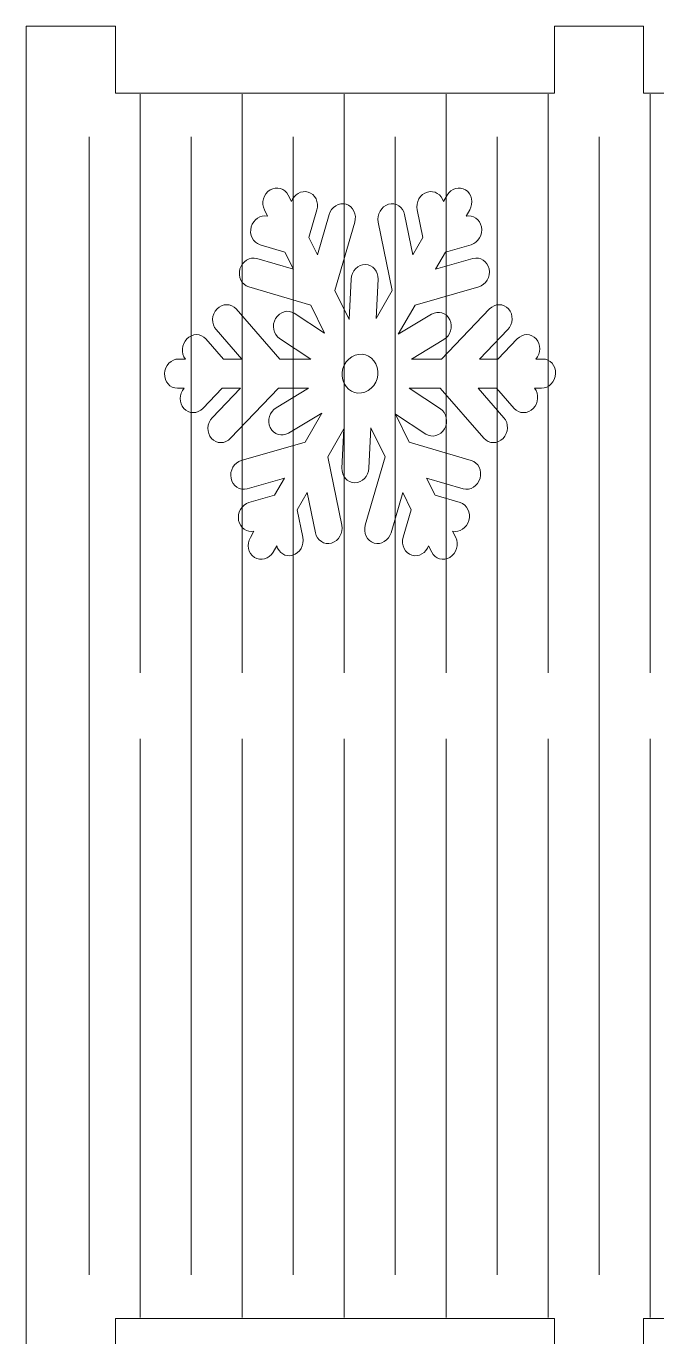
# Model space of a CAD drawing. Header units: centimetres. Extents: x -36.4 to 36.4, y -33.4 to 34.3.
# Drawn here: x -30.7 to -25.04, y -21.07 to -9.3 of the extents above; entities that cross this region are included whole.
import ezdxf

# ---------------------------------------------------------------- set-up
doc = ezdxf.new("R2010")
doc.units = ezdxf.units.CM
doc.header["$MEASUREMENT"] = 0
doc.layers.add('layer 1', color=7, linetype='Continuous')

msp = doc.modelspace()

# ---------------------------------------------------------------- linework, layer by layer
at = {"layer": 'layer 1', "color": 177, "lineweight": 9}
msp.add_open_spline([(-29.8982, -9.902), (-29.8982, -9.902), (-25.95688, -9.902), (-25.95688, -9.902), (-25.95688, -9.902), (-25.95688, -9.902), (-25.95688, -9.302), (-25.95688, -9.302), (-25.95688, -9.302), (-25.95688, -9.302), (-25.15688, -9.302), (-25.15688, -9.302), (-25.15688, -9.302), (-25.15688, -9.302), (-25.15688, -9.902), (-25.15688, -9.902), (-25.15688, -9.902), (-25.15688, -9.902), (-21.38042, -9.902), (-21.38042, -9.902), (-21.38042, -9.902), (-21.38042, -9.902), (-21.38042, -9.302), (-21.38042, -9.302), (-21.38042, -9.302), (-21.38042, -9.302), (-20.58042, -9.302), (-20.58042, -9.302), (-20.58042, -9.302), (-20.58042, -9.302), (-20.58042, -9.902), (-20.58042, -9.902), (-20.58042, -9.902), (-20.58042, -9.902), (-16.80398, -9.902), (-16.80398, -9.902), (-16.80398, -9.902), (-16.80398, -9.902), (-16.80398, -9.302), (-16.80398, -9.302), (-16.80398, -9.302), (-16.80398, -9.302), (-16.00398, -9.302), (-16.00398, -9.302), (-16.00398, -9.302), (-16.00398, -9.302), (-16.00398, -9.902), (-16.00398, -9.902), (-16.00398, -9.902), (-16.00398, -9.902), (-12.22754, -9.902), (-12.22754, -9.902), (-12.22754, -9.902), (-12.22754, -9.902), (-12.22754, -9.302), (-12.22754, -9.302), (-12.22754, -9.302), (-12.22754, -9.302), (-11.42754, -9.302), (-11.42754, -9.302), (-11.42754, -9.302), (-11.42754, -9.302), (-11.42754, -9.902), (-11.42754, -9.902), (-11.42754, -9.902), (-11.42754, -9.902), (-7.6511, -9.902), (-7.6511, -9.902), (-7.6511, -9.902), (-7.6511, -9.902), (-7.6511, -9.302), (-7.6511, -9.302), (-7.6511, -9.302), (-7.6511, -9.302), (-6.8511, -9.302), (-6.8511, -9.302), (-6.8511, -9.302), (-6.8511, -9.302), (-6.8511, -9.902), (-6.8511, -9.902), (-6.8511, -9.902), (-6.8511, -9.902), (-3.07466, -9.902), (-3.07466, -9.902), (-3.07466, -9.902), (-3.07466, -9.902), (-3.07466, -9.302), (-3.07466, -9.302), (-3.07466, -9.302), (-3.07466, -9.302), (-2.27466, -9.302), (-2.27466, -9.302), (-2.27466, -9.302), (-2.27466, -9.302), (-2.27466, -9.902), (-2.27466, -9.902), (-2.27466, -9.902), (-2.27466, -9.902), (1.5018, -9.902), (1.5018, -9.902), (1.5018, -9.902), (1.5018, -9.902), (1.5018, -9.302), (1.5018, -9.302), (1.5018, -9.302), (1.5018, -9.302), (2.3018, -9.302), (2.3018, -9.302), (2.3018, -9.302), (2.3018, -9.302), (2.3018, -9.902), (2.3018, -9.902), (2.3018, -9.902), (2.3018, -9.902), (6.07826, -9.902), (6.07826, -9.902), (6.07826, -9.902), (6.07826, -9.902), (6.07826, -9.302), (6.07826, -9.302), (6.07826, -9.302), (6.07826, -9.302), (6.87826, -9.302), (6.87826, -9.302), (6.87826, -9.302), (6.87826, -9.302), (6.87826, -9.902), (6.87826, -9.902), (6.87826, -9.902), (6.87826, -9.902), (10.65472, -9.902), (10.65472, -9.902), (10.65472, -9.902), (10.65472, -9.902), (10.65472, -9.302), (10.65472, -9.302), (10.65472, -9.302), (10.65472, -9.302), (11.45472, -9.302), (11.45472, -9.302), (11.45472, -9.302), (11.45472, -9.302), (11.45472, -9.902), (11.45472, -9.902), (11.45472, -9.902), (11.45472, -9.902), (15.23116, -9.902), (15.23116, -9.902), (15.23116, -9.902), (15.23116, -9.902), (15.23116, -9.302), (15.23116, -9.302), (15.23116, -9.302), (15.23116, -9.302), (16.03116, -9.302), (16.03116, -9.302), (16.03116, -9.302), (16.03116, -9.302), (16.03116, -9.902), (16.03116, -9.902), (16.03116, -9.902), (16.03116, -9.902), (19.8076, -9.902), (19.8076, -9.902), (19.8076, -9.902), (19.8076, -9.902), (19.8076, -9.302), (19.8076, -9.302), (19.8076, -9.302), (19.8076, -9.302), (20.6076, -9.302), (20.6076, -9.302), (20.6076, -9.302), (20.6076, -9.302), (20.6076, -9.902), (20.6076, -9.902), (20.6076, -9.902), (20.6076, -9.902), (24.38404, -9.902), (24.38404, -9.902), (24.38404, -9.902), (24.38404, -9.902), (24.38404, -9.302), (24.38404, -9.302), (24.38404, -9.302), (24.38404, -9.302), (25.18404, -9.302), (25.18404, -9.302), (25.18404, -9.302), (25.18404, -9.302), (25.18404, -9.902), (25.18404, -9.902), (25.18404, -9.902), (25.18404, -9.902), (28.96048, -9.902), (28.96048, -9.902), (28.96048, -9.902), (28.96048, -9.902), (28.96048, -9.302), (28.96048, -9.302), (28.96048, -9.302), (28.96048, -9.302), (29.76048, -9.302), (29.76048, -9.302), (29.76048, -9.302), (29.76048, -9.302), (29.76048, -9.902), (29.76048, -9.902), (29.76048, -9.902), (29.76048, -9.902), (33.7018, -9.902), (33.7018, -9.902), (33.7018, -9.902), (33.7018, -9.902), (33.7018, -9.302), (33.7018, -9.302), (33.7018, -9.302), (33.7018, -9.302), (34.5018, -9.302), (34.5018, -9.302), (34.5018, -9.302), (34.5018, -13.36866), (34.5018, -17.43534), (34.5018, -21.502), (34.5018, -21.502), (34.5018, -21.502), (33.7018, -21.502), (33.7018, -21.502), (33.7018, -21.502), (33.7018, -21.502), (33.7018, -20.902), (33.7018, -20.902), (33.7018, -20.902), (33.7018, -20.902), (29.76048, -20.902), (29.76048, -20.902), (29.76048, -20.902), (29.76048, -20.902), (29.76048, -21.502), (29.76048, -21.502), (29.76048, -21.502), (29.76048, -21.502), (28.96048, -21.502), (28.96048, -21.502), (28.96048, -21.502), (28.96048, -21.502), (28.96048, -20.902), (28.96048, -20.902), (28.96048, -20.902), (28.96048, -20.902), (25.18404, -20.902), (25.18404, -20.902), (25.18404, -20.902), (25.18404, -20.902), (25.18404, -21.502), (25.18404, -21.502), (25.18404, -21.502), (25.18404, -21.502), (24.38404, -21.502), (24.38404, -21.502), (24.38404, -21.502), (24.38404, -21.502), (24.38404, -20.902), (24.38404, -20.902), (24.38404, -20.902), (24.38404, -20.902), (20.6076, -20.902), (20.6076, -20.902), (20.6076, -20.902), (20.6076, -20.902), (20.6076, -21.502), (20.6076, -21.502), (20.6076, -21.502), (20.6076, -21.502), (19.8076, -21.502), (19.8076, -21.502), (19.8076, -21.502), (19.8076, -21.502), (19.8076, -20.902), (19.8076, -20.902), (19.8076, -20.902), (19.8076, -20.902), (16.03116, -20.902), (16.03116, -20.902), (16.03116, -20.902), (16.03116, -20.902), (16.03116, -21.502), (16.03116, -21.502), (16.03116, -21.502), (16.03116, -21.502), (15.23116, -21.502), (15.23116, -21.502), (15.23116, -21.502), (15.23116, -21.502), (15.23116, -20.902), (15.23116, -20.902), (15.23116, -20.902), (15.23116, -20.902), (11.45472, -20.902), (11.45472, -20.902), (11.45472, -20.902), (11.45472, -20.902), (11.45472, -21.502), (11.45472, -21.502), (11.45472, -21.502), (11.45472, -21.502), (10.65472, -21.502), (10.65472, -21.502), (10.65472, -21.502), (10.65472, -21.502), (10.65472, -20.902), (10.65472, -20.902), (10.65472, -20.902), (10.65472, -20.902), (6.87826, -20.902), (6.87826, -20.902), (6.87826, -20.902), (6.87826, -20.902), (6.87826, -21.502), (6.87826, -21.502), (6.87826, -21.502), (6.87826, -21.502), (6.07826, -21.502), (6.07826, -21.502), (6.07826, -21.502), (6.07826, -21.502), (6.07826, -20.902), (6.07826, -20.902), (6.07826, -20.902), (6.07826, -20.902), (2.3018, -20.902), (2.3018, -20.902), (2.3018, -20.902), (2.3018, -20.902), (2.3018, -21.502), (2.3018, -21.502), (2.3018, -21.502), (2.3018, -21.502), (1.5018, -21.502), (1.5018, -21.502), (1.5018, -21.502), (1.5018, -21.502), (1.5018, -20.902), (1.5018, -20.902), (1.5018, -20.902), (1.5018, -20.902), (-2.27466, -20.902), (-2.27466, -20.902), (-2.27466, -20.902), (-2.27466, -20.902), (-2.27466, -21.502), (-2.27466, -21.502), (-2.27466, -21.502), (-2.27466, -21.502), (-3.07466, -21.502), (-3.07466, -21.502), (-3.07466, -21.502), (-3.07466, -21.502), (-3.07466, -20.902), (-3.07466, -20.902), (-3.07466, -20.902), (-3.07466, -20.902), (-6.8511, -20.902), (-6.8511, -20.902), (-6.8511, -20.902), (-6.8511, -20.902), (-6.8511, -21.502), (-6.8511, -21.502), (-6.8511, -21.502), (-6.8511, -21.502), (-7.6511, -21.502), (-7.6511, -21.502), (-7.6511, -21.502), (-7.6511, -21.502), (-7.6511, -20.902), (-7.6511, -20.902), (-7.6511, -20.902), (-7.6511, -20.902), (-11.42754, -20.902), (-11.42754, -20.902), (-11.42754, -20.902), (-11.42754, -20.902), (-11.42754, -21.502), (-11.42754, -21.502), (-11.42754, -21.502), (-11.42754, -21.502), (-12.22754, -21.502), (-12.22754, -21.502), (-12.22754, -21.502), (-12.22754, -21.502), (-12.22754, -20.902), (-12.22754, -20.902), (-12.22754, -20.902), (-12.22754, -20.902), (-16.00398, -20.902), (-16.00398, -20.902), (-16.00398, -20.902), (-16.00398, -20.902), (-16.00398, -21.502), (-16.00398, -21.502), (-16.00398, -21.502), (-16.00398, -21.502), (-16.80398, -21.502), (-16.80398, -21.502), (-16.80398, -21.502), (-16.80398, -21.502), (-16.80398, -20.902), (-16.80398, -20.902), (-16.80398, -20.902), (-16.80398, -20.902), (-20.58042, -20.902), (-20.58042, -20.902), (-20.58042, -20.902), (-20.58042, -20.902), (-20.58042, -21.502), (-20.58042, -21.502), (-20.58042, -21.502), (-20.58042, -21.502), (-21.38042, -21.502), (-21.38042, -21.502), (-21.38042, -21.502), (-21.38042, -21.502), (-21.38042, -20.902), (-21.38042, -20.902), (-21.38042, -20.902), (-21.38042, -20.902), (-25.15688, -20.902), (-25.15688, -20.902), (-25.15688, -20.902), (-25.15688, -20.902), (-25.15688, -21.502), (-25.15688, -21.502), (-25.15688, -21.502), (-25.15688, -21.502), (-25.95688, -21.502), (-25.95688, -21.502), (-25.95688, -21.502), (-25.95688, -21.502), (-25.95688, -20.902), (-25.95688, -20.902), (-25.95688, -20.902), (-25.95688, -20.902), (-29.8982, -20.902), (-29.8982, -20.902), (-29.8982, -20.902), (-29.8982, -20.902), (-29.8982, -21.502), (-29.8982, -21.502), (-29.8982, -21.502), (-29.8982, -21.502), (-30.6982, -21.502), (-30.6982, -21.502), (-30.6982, -21.502), (-30.6982, -17.43534), (-30.6982, -13.36866), (-30.6982, -9.302), (-30.6982, -9.302), (-30.6982, -9.302), (-29.8982, -9.302), (-29.8982, -9.302), (-29.8982, -9.302), (-29.8982, -9.302), (-29.8982, -9.902), (-29.8982, -9.902)], degree=3, knots=[0, 0, 0, 0, 0.00854701, 0.00854701, 0.00854701, 0.00854701, 0.01709402, 0.01709402, 0.01709402, 0.01709402, 0.02564103, 0.02564103, 0.02564103, 0.02564103, 0.03418803, 0.03418803, 0.03418803, 0.03418803, 0.04273504, 0.04273504, 0.04273504, 0.04273504, 0.05128205, 0.05128205, 0.05128205, 0.05128205, 0.05982906, 0.05982906, 0.05982906, 0.05982906, 0.06837607, 0.06837607, 0.06837607, 0.06837607, 0.07692308, 0.07692308, 0.07692308, 0.07692308, 0.08547009, 0.08547009, 0.08547009, 0.08547009, 0.09401709, 0.09401709, 0.09401709, 0.09401709, 0.1025641, 0.1025641, 0.1025641, 0.1025641, 0.11111111, 0.11111111, 0.11111111, 0.11111111, 0.11965812, 0.11965812, 0.11965812, 0.11965812, 0.12820513, 0.12820513, 0.12820513, 0.12820513, 0.13675214, 0.13675214, 0.13675214, 0.13675214, 0.14529915, 0.14529915, 0.14529915, 0.14529915, 0.15384615, 0.15384615, 0.15384615, 0.15384615, 0.16239316, 0.16239316, 0.16239316, 0.16239316, 0.17094017, 0.17094017, 0.17094017, 0.17094017, 0.17948718, 0.17948718, 0.17948718, 0.17948718, 0.18803419, 0.18803419, 0.18803419, 0.18803419, 0.1965812, 0.1965812, 0.1965812, 0.1965812, 0.20512821, 0.20512821, 0.20512821, 0.20512821, 0.21367521, 0.21367521, 0.21367521, 0.21367521, 0.22222222, 0.22222222, 0.22222222, 0.22222222, 0.23076923, 0.23076923, 0.23076923, 0.23076923, 0.23931624, 0.23931624, 0.23931624, 0.23931624, 0.24786325, 0.24786325, 0.24786325, 0.24786325, 0.25641026, 0.25641026, 0.25641026, 0.25641026, 0.26495726, 0.26495726, 0.26495726, 0.26495726, 0.27350427, 0.27350427, 0.27350427, 0.27350427, 0.28205128, 0.28205128, 0.28205128, 0.28205128, 0.29059829, 0.29059829, 0.29059829, 0.29059829, 0.2991453, 0.2991453, 0.2991453, 0.2991453, 0.30769231, 0.30769231, 0.30769231, 0.30769231, 0.31623932, 0.31623932, 0.31623932, 0.31623932, 0.32478632, 0.32478632, 0.32478632, 0.32478632, 0.33333333, 0.33333333, 0.33333333, 0.33333333, 0.34188034, 0.34188034, 0.34188034, 0.34188034, 0.35042735, 0.35042735, 0.35042735, 0.35042735, 0.35897436, 0.35897436, 0.35897436, 0.35897436, 0.36752137, 0.36752137, 0.36752137, 0.36752137, 0.37606838, 0.37606838, 0.37606838, 0.37606838, 0.38461538, 0.38461538, 0.38461538, 0.38461538, 0.39316239, 0.39316239, 0.39316239, 0.39316239, 0.4017094, 0.4017094, 0.4017094, 0.4017094, 0.41025641, 0.41025641, 0.41025641, 0.41025641, 0.41880342, 0.41880342, 0.41880342, 0.41880342, 0.42735043, 0.42735043, 0.42735043, 0.42735043, 0.43589744, 0.43589744, 0.43589744, 0.43589744, 0.44444444, 0.44444444, 0.44444444, 0.44444444, 0.45299145, 0.45299145, 0.45299145, 0.45299145, 0.46153846, 0.46153846, 0.46153846, 0.46153846, 0.47008547, 0.47008547, 0.47008547, 0.47008547, 0.47863248, 0.47863248, 0.47863248, 0.47863248, 0.48717949, 0.48717949, 0.48717949, 0.48717949, 0.4957265, 0.4957265, 0.4957265, 0.4957265, 0.5042735, 0.5042735, 0.5042735, 0.5042735, 0.51282051, 0.51282051, 0.51282051, 0.51282051, 0.52136752, 0.52136752, 0.52136752, 0.52136752, 0.52991453, 0.52991453, 0.52991453, 0.52991453, 0.53846154, 0.53846154, 0.53846154, 0.53846154, 0.54700855, 0.54700855, 0.54700855, 0.54700855, 0.55555556, 0.55555556, 0.55555556, 0.55555556, 0.56410256, 0.56410256, 0.56410256, 0.56410256, 0.57264957, 0.57264957, 0.57264957, 0.57264957, 0.58119658, 0.58119658, 0.58119658, 0.58119658, 0.58974359, 0.58974359, 0.58974359, 0.58974359, 0.5982906, 0.5982906, 0.5982906, 0.5982906, 0.60683761, 0.60683761, 0.60683761, 0.60683761, 0.61538462, 0.61538462, 0.61538462, 0.61538462, 0.62393162, 0.62393162, 0.62393162, 0.62393162, 0.63247863, 0.63247863, 0.63247863, 0.63247863, 0.64102564, 0.64102564, 0.64102564, 0.64102564, 0.64957265, 0.64957265, 0.64957265, 0.64957265, 0.65811966, 0.65811966, 0.65811966, 0.65811966, 0.66666667, 0.66666667, 0.66666667, 0.66666667, 0.67521368, 0.67521368, 0.67521368, 0.67521368, 0.68376068, 0.68376068, 0.68376068, 0.68376068, 0.69230769, 0.69230769, 0.69230769, 0.69230769, 0.7008547, 0.7008547, 0.7008547, 0.7008547, 0.70940171, 0.70940171, 0.70940171, 0.70940171, 0.71794872, 0.71794872, 0.71794872, 0.71794872, 0.72649573, 0.72649573, 0.72649573, 0.72649573, 0.73504274, 0.73504274, 0.73504274, 0.73504274, 0.74358974, 0.74358974, 0.74358974, 0.74358974, 0.75213675, 0.75213675, 0.75213675, 0.75213675, 0.76068376, 0.76068376, 0.76068376, 0.76068376, 0.76923077, 0.76923077, 0.76923077, 0.76923077, 0.77777778, 0.77777778, 0.77777778, 0.77777778, 0.78632479, 0.78632479, 0.78632479, 0.78632479, 0.79487179, 0.79487179, 0.79487179, 0.79487179, 0.8034188, 0.8034188, 0.8034188, 0.8034188, 0.81196581, 0.81196581, 0.81196581, 0.81196581, 0.82051282, 0.82051282, 0.82051282, 0.82051282, 0.82905983, 0.82905983, 0.82905983, 0.82905983, 0.83760684, 0.83760684, 0.83760684, 0.83760684, 0.84615385, 0.84615385, 0.84615385, 0.84615385, 0.85470085, 0.85470085, 0.85470085, 0.85470085, 0.86324786, 0.86324786, 0.86324786, 0.86324786, 0.87179487, 0.87179487, 0.87179487, 0.87179487, 0.88034188, 0.88034188, 0.88034188, 0.88034188, 0.88888889, 0.88888889, 0.88888889, 0.88888889, 0.8974359, 0.8974359, 0.8974359, 0.8974359, 0.90598291, 0.90598291, 0.90598291, 0.90598291, 0.91452991, 0.91452991, 0.91452991, 0.91452991, 0.92307692, 0.92307692, 0.92307692, 0.92307692, 0.93162393, 0.93162393, 0.93162393, 0.93162393, 0.94017094, 0.94017094, 0.94017094, 0.94017094, 0.94871795, 0.94871795, 0.94871795, 0.94871795, 0.95726496, 0.95726496, 0.95726496, 0.95726496, 0.96581197, 0.96581197, 0.96581197, 0.96581197, 0.97435897, 0.97435897, 0.97435897, 0.97435897, 0.98290598, 0.98290598, 0.98290598, 0.98290598, 1, 1, 1, 1], dxfattribs=at)
for points in [[(-29.67568, -15.10508), (-29.67568, -15.10508), (-29.67568, -9.91141), (-29.67568, -9.91141)], [(-28.76039, -15.10508), (-28.76039, -15.10508), (-28.76039, -9.91141), (-28.76039, -9.91141)], [(-27.8451, -15.10508), (-27.8451, -15.10508), (-27.8451, -9.91141), (-27.8451, -9.91141)], [(-26.92982, -15.10508), (-26.92982, -15.10508), (-26.92982, -9.91141), (-26.92982, -9.91141)], [(-26.01453, -15.10508), (-26.01453, -15.10508), (-26.01453, -9.91141), (-26.01453, -9.91141)], [(-25.09924, -15.10508), (-25.09924, -15.10508), (-25.09924, -9.91141), (-25.09924, -9.91141)], [(-30.13332, -10.29394), (-30.13332, -10.29394), (-30.13332, -20.51006), (-30.13332, -20.51006)], [(-29.21803, -10.29394), (-29.21803, -10.29394), (-29.21803, -20.51006), (-29.21803, -20.51006)], [(-28.30275, -10.29394), (-28.30275, -10.29394), (-28.30275, -20.51006), (-28.30275, -20.51006)], [(-27.38746, -10.29394), (-27.38746, -10.29394), (-27.38746, -20.51006), (-27.38746, -20.51006)], [(-26.47217, -10.29394), (-26.47217, -10.29394), (-26.47217, -20.51006), (-26.47217, -20.51006)], [(-25.55689, -10.29394), (-25.55689, -10.29394), (-25.55689, -20.51006), (-25.55689, -20.51006)], [(-29.67568, -20.89261), (-29.67568, -20.89261), (-29.67568, -15.69894), (-29.67568, -15.69894)], [(-28.76039, -20.89261), (-28.76039, -20.89261), (-28.76039, -15.69894), (-28.76039, -15.69894)], [(-27.8451, -20.89261), (-27.8451, -20.89261), (-27.8451, -15.69892), (-27.8451, -15.69892)], [(-26.92982, -20.89261), (-26.92982, -20.89261), (-26.92982, -15.69892), (-26.92982, -15.69892)], [(-26.01453, -20.89261), (-26.01453, -20.89261), (-26.01453, -15.69894), (-26.01453, -15.69894)], [(-25.09924, -20.89261), (-25.09924, -20.89261), (-25.09924, -15.69894), (-25.09924, -15.69894)]]:
    msp.add_open_spline(points, degree=3, dxfattribs=at)
at = {"layer": 'layer 1', "color": 7, "lineweight": 9}
for points, knots in [([(-28.0847, -11.35286), (-28.0847, -11.35286), (-27.97999, -10.99307), (-27.97999, -10.99307), (-27.97999, -10.99307), (-27.95966, -10.92324), (-27.89128, -10.88164), (-27.82774, -10.90045), (-27.82774, -10.90045), (-27.76421, -10.91926), (-27.72897, -10.99155), (-27.74929, -11.06138), (-27.74929, -11.06138), (-27.74929, -11.06138), (-27.9276, -11.67404), (-27.9276, -11.67404), (-27.9276, -11.67404), (-27.9276, -11.67404), (-27.7995, -11.93592), (-27.7995, -11.93592), (-27.7995, -11.93592), (-27.7995, -11.93592), (-27.7817, -11.57176), (-27.7817, -11.57176), (-27.7817, -11.57176), (-27.77815, -11.49943), (-27.72095, -11.44085), (-27.65435, -11.44132), (-27.65435, -11.44132), (-27.58773, -11.44181), (-27.5363, -11.50117), (-27.53982, -11.57348), (-27.53982, -11.57348), (-27.53982, -11.57348), (-27.55704, -11.92572), (-27.55704, -11.92572), (-27.55704, -11.92572), (-27.55704, -11.92572), (-27.4124, -11.67404), (-27.4124, -11.67404), (-27.4124, -11.67404), (-27.4124, -11.67404), (-27.53826, -11.0614), (-27.53826, -11.0614), (-27.53826, -11.0614), (-27.55261, -10.99157), (-27.51118, -10.91928), (-27.44603, -10.90047), (-27.44603, -10.90047), (-27.38089, -10.88165), (-27.31606, -10.92326), (-27.30172, -10.99309), (-27.30172, -10.99309), (-27.30172, -10.99309), (-27.2278, -11.35286), (-27.2278, -11.35286), (-27.2278, -11.35286), (-27.2278, -11.35286), (-27.13855, -11.19758), (-27.13855, -11.19758), (-27.13855, -11.19758), (-27.13855, -11.19758), (-27.18905, -10.95177), (-27.18905, -10.95177), (-27.18905, -10.95177), (-27.20339, -10.88195), (-27.16197, -10.80965), (-27.09682, -10.79083), (-27.09682, -10.79083), (-27.03384, -10.77264), (-26.97112, -10.81094), (-26.95408, -10.87665), (-26.95408, -10.87665), (-26.95408, -10.87665), (-26.92131, -10.81963), (-26.92131, -10.81963), (-26.92131, -10.81963), (-26.88531, -10.757), (-26.81016, -10.73541), (-26.754, -10.77157), (-26.754, -10.77157), (-26.69784, -10.80773), (-26.6814, -10.88829), (-26.7174, -10.95092), (-26.7174, -10.95092), (-26.7174, -10.95092), (-26.75017, -11.00792), (-26.75017, -11.00792), (-26.75017, -11.00792), (-26.68721, -10.99374), (-26.62624, -11.03507), (-26.61254, -11.10263), (-26.61254, -11.10263), (-26.59837, -11.17252), (-26.63999, -11.24469), (-26.70516, -11.26332), (-26.70516, -11.26332), (-26.70516, -11.26332), (-26.93464, -11.32887), (-26.93464, -11.32887), (-26.93464, -11.32887), (-26.93464, -11.32887), (-27.02389, -11.48416), (-27.02389, -11.48416), (-27.02389, -11.48416), (-27.02389, -11.48416), (-26.68802, -11.38822), (-26.68802, -11.38822), (-26.68802, -11.38822), (-26.62285, -11.36959), (-26.55814, -11.4114), (-26.54397, -11.48129), (-26.54397, -11.48129), (-26.5298, -11.55116), (-26.57141, -11.62334), (-26.6366, -11.64196), (-26.6366, -11.64196), (-26.6366, -11.64196), (-27.20849, -11.80533), (-27.20849, -11.80533), (-27.20849, -11.80533), (-27.20849, -11.80533), (-27.35902, -12.06722), (-27.35902, -12.06722), (-27.35902, -12.06722), (-27.35902, -12.06722), (-27.05961, -11.88723), (-27.05961, -11.88723), (-27.05961, -11.88723), (-27.00015, -11.85148), (-26.92699, -11.87361), (-26.89676, -11.93646), (-26.89676, -11.93646), (-26.86651, -11.99934), (-26.89034, -12.07977), (-26.94979, -12.1155), (-26.94979, -12.1155), (-26.94979, -12.1155), (-27.23935, -12.28958), (-27.23935, -12.28958), (-27.23935, -12.28958), (-27.23935, -12.28958), (-26.97162, -12.28958), (-26.97162, -12.28958), (-26.97162, -12.28958), (-26.97162, -12.28958), (-26.53958, -11.84032), (-26.53958, -11.84032), (-26.53958, -11.84032), (-26.49033, -11.78911), (-26.41347, -11.789), (-26.36848, -11.84005), (-26.36848, -11.84005), (-26.32348, -11.89113), (-26.32695, -11.97454), (-26.37619, -12.02575), (-26.37619, -12.02575), (-26.37619, -12.02575), (-26.6299, -12.28958), (-26.6299, -12.28958), (-26.6299, -12.28958), (-26.6299, -12.28958), (-26.46468, -12.28958), (-26.46468, -12.28958), (-26.46468, -12.28958), (-26.46468, -12.28958), (-26.29133, -12.10933), (-26.29133, -12.10933), (-26.29133, -12.10933), (-26.2421, -12.05812), (-26.16524, -12.05801), (-26.12024, -12.10908), (-26.12024, -12.10908), (-26.07673, -12.15845), (-26.07853, -12.23807), (-26.12324, -12.28958), (-26.12324, -12.28958), (-26.12324, -12.28958), (-26.06259, -12.28958), (-26.06259, -12.28958), (-26.06259, -12.28958), (-25.99597, -12.28958), (-25.94414, -12.34857), (-25.94724, -12.42088), (-25.94724, -12.42088), (-25.95033, -12.49318), (-26.00721, -12.55217), (-26.07383, -12.55217), (-26.07383, -12.55217), (-26.07383, -12.55217), (-26.13448, -12.55217), (-26.13448, -12.55217), (-26.13448, -12.55217), (-26.09419, -12.60368), (-26.0992, -12.68332), (-26.14694, -12.73271), (-26.14694, -12.73271), (-26.19631, -12.78377), (-26.27316, -12.78365), (-26.31802, -12.73245), (-26.31802, -12.73245), (-26.31802, -12.73245), (-26.47596, -12.55217), (-26.47596, -12.55217), (-26.47596, -12.55217), (-26.47596, -12.55217), (-26.64116, -12.55217), (-26.64116, -12.55217), (-26.64116, -12.55217), (-26.64116, -12.55217), (-26.41002, -12.81603), (-26.41002, -12.81603), (-26.41002, -12.81603), (-26.36517, -12.86723), (-26.36884, -12.95064), (-26.41821, -13.00172), (-26.41821, -13.00172), (-26.46757, -13.05278), (-26.54442, -13.05266), (-26.58929, -13.00146), (-26.58929, -13.00146), (-26.58929, -13.00146), (-26.98286, -12.55217), (-26.98286, -12.55217), (-26.98286, -12.55217), (-26.98286, -12.55217), (-27.26148, -12.55217), (-27.26148, -12.55217), (-27.26148, -12.55217), (-27.26148, -12.55217), (-26.97989, -12.73635), (-26.97989, -12.73635), (-26.97989, -12.73635), (-26.92397, -12.77292), (-26.90802, -12.85363), (-26.94439, -12.91602), (-26.94439, -12.91602), (-26.98076, -12.9784), (-27.05603, -12.99947), (-27.11194, -12.96289), (-27.11194, -12.96289), (-27.11194, -12.96289), (-27.38431, -12.78476), (-27.38431, -12.78476), (-27.38431, -12.78476), (-27.38431, -12.78476), (-27.2612, -13.03644), (-27.2612, -13.03644), (-27.2612, -13.03644), (-27.2612, -13.03644), (-26.70329, -13.19981), (-26.70329, -13.19981), (-26.70329, -13.19981), (-26.63969, -13.21844), (-26.60426, -13.29061), (-26.62441, -13.36048), (-26.62441, -13.36048), (-26.64456, -13.43037), (-26.71286, -13.47218), (-26.77643, -13.45355), (-26.77643, -13.45355), (-26.77643, -13.45355), (-27.10409, -13.35761), (-27.10409, -13.35761), (-27.10409, -13.35761), (-27.10409, -13.35761), (-27.02813, -13.5129), (-27.02813, -13.5129), (-27.02813, -13.5129), (-27.02813, -13.5129), (-26.80428, -13.57844), (-26.80428, -13.57844), (-26.80428, -13.57844), (-26.74069, -13.59706), (-26.70525, -13.66924), (-26.72541, -13.73911), (-26.72541, -13.73911), (-26.74489, -13.80671), (-26.80941, -13.84803), (-26.87114, -13.83383), (-26.87114, -13.83383), (-26.87114, -13.83383), (-26.84325, -13.89085), (-26.84325, -13.89085), (-26.84325, -13.89085), (-26.81261, -13.95348), (-26.83595, -14.03404), (-26.89521, -14.0702), (-26.89521, -14.0702), (-26.95446, -14.10637), (-27.02776, -14.08478), (-27.0584, -14.02215), (-27.0584, -14.02215), (-27.0584, -14.02215), (-27.08629, -13.96513), (-27.08629, -13.96513), (-27.08629, -13.96513), (-27.10896, -14.03083), (-27.17496, -14.06913), (-27.23638, -14.05094), (-27.23638, -14.05094), (-27.29991, -14.03213), (-27.33515, -13.95982), (-27.31483, -13.89001), (-27.31483, -13.89001), (-27.31483, -13.89001), (-27.24328, -13.6442), (-27.24328, -13.6442), (-27.24328, -13.6442), (-27.24328, -13.6442), (-27.31924, -13.48891), (-27.31924, -13.48891), (-27.31924, -13.48891), (-27.31924, -13.48891), (-27.42396, -13.84868), (-27.42396, -13.84868), (-27.42396, -13.84868), (-27.44428, -13.91852), (-27.51267, -13.96012), (-27.5762, -13.94131), (-27.5762, -13.94131), (-27.63974, -13.92249), (-27.67498, -13.8502), (-27.65465, -13.78037), (-27.65465, -13.78037), (-27.65465, -13.78037), (-27.47635, -13.16774), (-27.47635, -13.16774), (-27.47635, -13.16774), (-27.47635, -13.16774), (-27.60443, -12.90587), (-27.60443, -12.90587), (-27.60443, -12.90587), (-27.60443, -12.90587), (-27.62225, -13.27002), (-27.62225, -13.27002), (-27.62225, -13.27002), (-27.62579, -13.34234), (-27.683, -13.40092), (-27.7496, -13.40045), (-27.7496, -13.40045), (-27.81622, -13.39996), (-27.86765, -13.3406), (-27.86412, -13.26829), (-27.86412, -13.26829), (-27.86412, -13.26829), (-27.8469, -12.91606), (-27.8469, -12.91606), (-27.8469, -12.91606), (-27.8469, -12.91606), (-27.99154, -13.16772), (-27.99154, -13.16772), (-27.99154, -13.16772), (-27.99154, -13.16772), (-27.86569, -13.78037), (-27.86569, -13.78037), (-27.86569, -13.78037), (-27.85134, -13.8502), (-27.89277, -13.92249), (-27.95791, -13.94131), (-27.95791, -13.94131), (-28.02306, -13.96012), (-28.08789, -13.91852), (-28.10223, -13.84868), (-28.10223, -13.84868), (-28.10223, -13.84868), (-28.17614, -13.48889), (-28.17614, -13.48889), (-28.17614, -13.48889), (-28.17614, -13.48889), (-28.2654, -13.64418), (-28.2654, -13.64418), (-28.2654, -13.64418), (-28.2654, -13.64418), (-28.2149, -13.89001), (-28.2149, -13.89001), (-28.2149, -13.89001), (-28.20055, -13.95984), (-28.24198, -14.03213), (-28.30713, -14.05094), (-28.30713, -14.05094), (-28.37012, -14.06913), (-28.43282, -14.03083), (-28.44987, -13.96513), (-28.44987, -13.96513), (-28.44987, -13.96513), (-28.48264, -14.02215), (-28.48264, -14.02215), (-28.48264, -14.02215), (-28.51864, -14.08478), (-28.59379, -14.10637), (-28.64995, -14.0702), (-28.64995, -14.0702), (-28.70611, -14.03404), (-28.72255, -13.95348), (-28.68655, -13.89085), (-28.68655, -13.89085), (-28.68655, -13.89085), (-28.65378, -13.83383), (-28.65378, -13.83383), (-28.65378, -13.83383), (-28.71674, -13.84801), (-28.7777, -13.80669), (-28.7914, -13.73913), (-28.7914, -13.73913), (-28.80557, -13.66924), (-28.76396, -13.59706), (-28.69879, -13.57844), (-28.69879, -13.57844), (-28.69879, -13.57844), (-28.46931, -13.51288), (-28.46931, -13.51288), (-28.46931, -13.51288), (-28.46931, -13.51288), (-28.38007, -13.35761), (-28.38007, -13.35761), (-28.38007, -13.35761), (-28.38007, -13.35761), (-28.71592, -13.45355), (-28.71592, -13.45355), (-28.71592, -13.45355), (-28.7811, -13.47218), (-28.84581, -13.43037), (-28.85998, -13.36048), (-28.85998, -13.36048), (-28.87415, -13.29061), (-28.83254, -13.21844), (-28.76735, -13.19981), (-28.76735, -13.19981), (-28.76735, -13.19981), (-28.19547, -13.03644), (-28.19547, -13.03644), (-28.19547, -13.03644), (-28.19547, -13.03644), (-28.04493, -12.77454), (-28.04493, -12.77454), (-28.04493, -12.77454), (-28.04493, -12.77454), (-28.34434, -12.95455), (-28.34434, -12.95455), (-28.34434, -12.95455), (-28.4038, -12.9903), (-28.47696, -12.96816), (-28.50719, -12.90531), (-28.50719, -12.90531), (-28.53744, -12.84244), (-28.5136, -12.76201), (-28.45416, -12.72628), (-28.45416, -12.72628), (-28.45416, -12.72628), (-28.16456, -12.55217), (-28.16456, -12.55217), (-28.16456, -12.55217), (-28.16456, -12.55217), (-28.43233, -12.55217), (-28.43233, -12.55217), (-28.43233, -12.55217), (-28.43233, -12.55217), (-28.86436, -13.00146), (-28.86436, -13.00146), (-28.86436, -13.00146), (-28.91361, -13.05266), (-28.99047, -13.05278), (-29.03547, -13.00172), (-29.03547, -13.00172), (-29.08046, -12.95064), (-29.07699, -12.86723), (-29.02776, -12.81603), (-29.02776, -12.81603), (-29.02776, -12.81603), (-28.77403, -12.55217), (-28.77403, -12.55217), (-28.77403, -12.55217), (-28.77403, -12.55217), (-28.93923, -12.55217), (-28.93923, -12.55217), (-28.93923, -12.55217), (-28.93923, -12.55217), (-29.1126, -12.73245), (-29.1126, -12.73245), (-29.1126, -12.73245), (-29.16185, -12.78365), (-29.23871, -12.78377), (-29.2837, -12.73271), (-29.2837, -12.73271), (-29.32721, -12.68332), (-29.32541, -12.60368), (-29.28071, -12.55217), (-29.28071, -12.55217), (-29.28071, -12.55217), (-29.34135, -12.55217), (-29.34135, -12.55217), (-29.34135, -12.55217), (-29.40798, -12.55217), (-29.4598, -12.49318), (-29.45671, -12.42088), (-29.45671, -12.42088), (-29.45361, -12.34857), (-29.39673, -12.28958), (-29.33011, -12.28958), (-29.33011, -12.28958), (-29.33011, -12.28958), (-29.26947, -12.28958), (-29.26947, -12.28958), (-29.26947, -12.28958), (-29.30974, -12.23807), (-29.30473, -12.15845), (-29.25699, -12.10906), (-29.25699, -12.10906), (-29.20762, -12.05801), (-29.13077, -12.05812), (-29.08591, -12.10933), (-29.08591, -12.10933), (-29.08591, -12.10933), (-28.92799, -12.28958), (-28.92799, -12.28958), (-28.92799, -12.28958), (-28.92799, -12.28958), (-28.76281, -12.28958), (-28.76281, -12.28958), (-28.76281, -12.28958), (-28.76281, -12.28958), (-28.99393, -12.02575), (-28.99393, -12.02575), (-28.99393, -12.02575), (-29.03878, -11.97454), (-29.03511, -11.89113), (-28.98574, -11.84005), (-28.98574, -11.84005), (-28.93637, -11.789), (-28.85952, -11.78911), (-28.81466, -11.84032), (-28.81466, -11.84032), (-28.81466, -11.84032), (-28.42109, -12.28958), (-28.42109, -12.28958), (-28.42109, -12.28958), (-28.42109, -12.28958), (-28.14248, -12.28958), (-28.14248, -12.28958), (-28.14248, -12.28958), (-28.14248, -12.28958), (-28.42406, -12.10541), (-28.42406, -12.10541), (-28.42406, -12.10541), (-28.47997, -12.06883), (-28.49592, -11.98812), (-28.45955, -11.92573), (-28.45955, -11.92573), (-28.42318, -11.86335), (-28.34792, -11.84228), (-28.292, -11.87886), (-28.292, -11.87886), (-28.292, -11.87886), (-28.01966, -12.05701), (-28.01966, -12.05701), (-28.01966, -12.05701), (-28.01966, -12.05701), (-28.14277, -11.80533), (-28.14277, -11.80533), (-28.14277, -11.80533), (-28.14277, -11.80533), (-28.70064, -11.64196), (-28.70064, -11.64196), (-28.70064, -11.64196), (-28.76424, -11.62334), (-28.79967, -11.55116), (-28.77952, -11.48129), (-28.77952, -11.48129), (-28.75936, -11.4114), (-28.69107, -11.36959), (-28.62749, -11.38822), (-28.62749, -11.38822), (-28.62749, -11.38822), (-28.29985, -11.48416), (-28.29985, -11.48416), (-28.29985, -11.48416), (-28.29985, -11.48416), (-28.37581, -11.32887), (-28.37581, -11.32887), (-28.37581, -11.32887), (-28.37581, -11.32887), (-28.59968, -11.26332), (-28.59968, -11.26332), (-28.59968, -11.26332), (-28.66326, -11.24469), (-28.69869, -11.17252), (-28.67854, -11.10263), (-28.67854, -11.10263), (-28.65906, -11.03507), (-28.59455, -10.99374), (-28.53281, -11.00792), (-28.53281, -11.00792), (-28.53281, -11.00792), (-28.5607, -10.95092), (-28.5607, -10.95092), (-28.5607, -10.95092), (-28.59133, -10.88829), (-28.56799, -10.80773), (-28.50874, -10.77157), (-28.50874, -10.77157), (-28.44949, -10.73541), (-28.37619, -10.757), (-28.34555, -10.81963), (-28.34555, -10.81963), (-28.34555, -10.81963), (-28.31766, -10.87665), (-28.31766, -10.87665), (-28.31766, -10.87665), (-28.295, -10.81094), (-28.22902, -10.77262), (-28.16757, -10.79081), (-28.16757, -10.79081), (-28.10403, -10.80963), (-28.0688, -10.88192), (-28.08912, -10.95175), (-28.08912, -10.95175), (-28.08912, -10.95175), (-28.16066, -11.19758), (-28.16066, -11.19758), (-28.16066, -11.19758), (-28.16066, -11.19758), (-28.0847, -11.35286), (-28.0847, -11.35286)], [0, 0, 0, 0, 0.00636943, 0.00636943, 0.00636943, 0.00636943, 0.01273885, 0.01273885, 0.01273885, 0.01273885, 0.01910828, 0.01910828, 0.01910828, 0.01910828, 0.02547771, 0.02547771, 0.02547771, 0.02547771, 0.03184713, 0.03184713, 0.03184713, 0.03184713, 0.03821656, 0.03821656, 0.03821656, 0.03821656, 0.04458599, 0.04458599, 0.04458599, 0.04458599, 0.05095541, 0.05095541, 0.05095541, 0.05095541, 0.05732484, 0.05732484, 0.05732484, 0.05732484, 0.06369427, 0.06369427, 0.06369427, 0.06369427, 0.07006369, 0.07006369, 0.07006369, 0.07006369, 0.07643312, 0.07643312, 0.07643312, 0.07643312, 0.08280255, 0.08280255, 0.08280255, 0.08280255, 0.08917197, 0.08917197, 0.08917197, 0.08917197, 0.0955414, 0.0955414, 0.0955414, 0.0955414, 0.10191083, 0.10191083, 0.10191083, 0.10191083, 0.10828025, 0.10828025, 0.10828025, 0.10828025, 0.11464968, 0.11464968, 0.11464968, 0.11464968, 0.12101911, 0.12101911, 0.12101911, 0.12101911, 0.12738854, 0.12738854, 0.12738854, 0.12738854, 0.13375796, 0.13375796, 0.13375796, 0.13375796, 0.14012739, 0.14012739, 0.14012739, 0.14012739, 0.14649682, 0.14649682, 0.14649682, 0.14649682, 0.15286624, 0.15286624, 0.15286624, 0.15286624, 0.15923567, 0.15923567, 0.15923567, 0.15923567, 0.1656051, 0.1656051, 0.1656051, 0.1656051, 0.17197452, 0.17197452, 0.17197452, 0.17197452, 0.17834395, 0.17834395, 0.17834395, 0.17834395, 0.18471338, 0.18471338, 0.18471338, 0.18471338, 0.1910828, 0.1910828, 0.1910828, 0.1910828, 0.19745223, 0.19745223, 0.19745223, 0.19745223, 0.20382166, 0.20382166, 0.20382166, 0.20382166, 0.21019108, 0.21019108, 0.21019108, 0.21019108, 0.21656051, 0.21656051, 0.21656051, 0.21656051, 0.22292994, 0.22292994, 0.22292994, 0.22292994, 0.22929936, 0.22929936, 0.22929936, 0.22929936, 0.23566879, 0.23566879, 0.23566879, 0.23566879, 0.24203822, 0.24203822, 0.24203822, 0.24203822, 0.24840764, 0.24840764, 0.24840764, 0.24840764, 0.25477707, 0.25477707, 0.25477707, 0.25477707, 0.2611465, 0.2611465, 0.2611465, 0.2611465, 0.26751592, 0.26751592, 0.26751592, 0.26751592, 0.27388535, 0.27388535, 0.27388535, 0.27388535, 0.28025478, 0.28025478, 0.28025478, 0.28025478, 0.2866242, 0.2866242, 0.2866242, 0.2866242, 0.29299363, 0.29299363, 0.29299363, 0.29299363, 0.29936306, 0.29936306, 0.29936306, 0.29936306, 0.30573248, 0.30573248, 0.30573248, 0.30573248, 0.31210191, 0.31210191, 0.31210191, 0.31210191, 0.31847134, 0.31847134, 0.31847134, 0.31847134, 0.32484076, 0.32484076, 0.32484076, 0.32484076, 0.33121019, 0.33121019, 0.33121019, 0.33121019, 0.33757962, 0.33757962, 0.33757962, 0.33757962, 0.34394904, 0.34394904, 0.34394904, 0.34394904, 0.35031847, 0.35031847, 0.35031847, 0.35031847, 0.3566879, 0.3566879, 0.3566879, 0.3566879, 0.36305732, 0.36305732, 0.36305732, 0.36305732, 0.36942675, 0.36942675, 0.36942675, 0.36942675, 0.37579618, 0.37579618, 0.37579618, 0.37579618, 0.38216561, 0.38216561, 0.38216561, 0.38216561, 0.38853503, 0.38853503, 0.38853503, 0.38853503, 0.39490446, 0.39490446, 0.39490446, 0.39490446, 0.40127389, 0.40127389, 0.40127389, 0.40127389, 0.40764331, 0.40764331, 0.40764331, 0.40764331, 0.41401274, 0.41401274, 0.41401274, 0.41401274, 0.42038217, 0.42038217, 0.42038217, 0.42038217, 0.42675159, 0.42675159, 0.42675159, 0.42675159, 0.43312102, 0.43312102, 0.43312102, 0.43312102, 0.43949045, 0.43949045, 0.43949045, 0.43949045, 0.44585987, 0.44585987, 0.44585987, 0.44585987, 0.4522293, 0.4522293, 0.4522293, 0.4522293, 0.45859873, 0.45859873, 0.45859873, 0.45859873, 0.46496815, 0.46496815, 0.46496815, 0.46496815, 0.47133758, 0.47133758, 0.47133758, 0.47133758, 0.47770701, 0.47770701, 0.47770701, 0.47770701, 0.48407643, 0.48407643, 0.48407643, 0.48407643, 0.49044586, 0.49044586, 0.49044586, 0.49044586, 0.49681529, 0.49681529, 0.49681529, 0.49681529, 0.50318471, 0.50318471, 0.50318471, 0.50318471, 0.50955414, 0.50955414, 0.50955414, 0.50955414, 0.51592357, 0.51592357, 0.51592357, 0.51592357, 0.52229299, 0.52229299, 0.52229299, 0.52229299, 0.52866242, 0.52866242, 0.52866242, 0.52866242, 0.53503185, 0.53503185, 0.53503185, 0.53503185, 0.54140127, 0.54140127, 0.54140127, 0.54140127, 0.5477707, 0.5477707, 0.5477707, 0.5477707, 0.55414013, 0.55414013, 0.55414013, 0.55414013, 0.56050955, 0.56050955, 0.56050955, 0.56050955, 0.56687898, 0.56687898, 0.56687898, 0.56687898, 0.57324841, 0.57324841, 0.57324841, 0.57324841, 0.57961783, 0.57961783, 0.57961783, 0.57961783, 0.58598726, 0.58598726, 0.58598726, 0.58598726, 0.59235669, 0.59235669, 0.59235669, 0.59235669, 0.59872611, 0.59872611, 0.59872611, 0.59872611, 0.60509554, 0.60509554, 0.60509554, 0.60509554, 0.61146497, 0.61146497, 0.61146497, 0.61146497, 0.61783439, 0.61783439, 0.61783439, 0.61783439, 0.62420382, 0.62420382, 0.62420382, 0.62420382, 0.63057325, 0.63057325, 0.63057325, 0.63057325, 0.63694268, 0.63694268, 0.63694268, 0.63694268, 0.6433121, 0.6433121, 0.6433121, 0.6433121, 0.64968153, 0.64968153, 0.64968153, 0.64968153, 0.65605096, 0.65605096, 0.65605096, 0.65605096, 0.66242038, 0.66242038, 0.66242038, 0.66242038, 0.66878981, 0.66878981, 0.66878981, 0.66878981, 0.67515924, 0.67515924, 0.67515924, 0.67515924, 0.68152866, 0.68152866, 0.68152866, 0.68152866, 0.68789809, 0.68789809, 0.68789809, 0.68789809, 0.69426752, 0.69426752, 0.69426752, 0.69426752, 0.70063694, 0.70063694, 0.70063694, 0.70063694, 0.70700637, 0.70700637, 0.70700637, 0.70700637, 0.7133758, 0.7133758, 0.7133758, 0.7133758, 0.71974522, 0.71974522, 0.71974522, 0.71974522, 0.72611465, 0.72611465, 0.72611465, 0.72611465, 0.73248408, 0.73248408, 0.73248408, 0.73248408, 0.7388535, 0.7388535, 0.7388535, 0.7388535, 0.74522293, 0.74522293, 0.74522293, 0.74522293, 0.75159236, 0.75159236, 0.75159236, 0.75159236, 0.75796178, 0.75796178, 0.75796178, 0.75796178, 0.76433121, 0.76433121, 0.76433121, 0.76433121, 0.77070064, 0.77070064, 0.77070064, 0.77070064, 0.77707006, 0.77707006, 0.77707006, 0.77707006, 0.78343949, 0.78343949, 0.78343949, 0.78343949, 0.78980892, 0.78980892, 0.78980892, 0.78980892, 0.79617834, 0.79617834, 0.79617834, 0.79617834, 0.80254777, 0.80254777, 0.80254777, 0.80254777, 0.8089172, 0.8089172, 0.8089172, 0.8089172, 0.81528662, 0.81528662, 0.81528662, 0.81528662, 0.82165605, 0.82165605, 0.82165605, 0.82165605, 0.82802548, 0.82802548, 0.82802548, 0.82802548, 0.8343949, 0.8343949, 0.8343949, 0.8343949, 0.84076433, 0.84076433, 0.84076433, 0.84076433, 0.84713376, 0.84713376, 0.84713376, 0.84713376, 0.85350318, 0.85350318, 0.85350318, 0.85350318, 0.85987261, 0.85987261, 0.85987261, 0.85987261, 0.86624204, 0.86624204, 0.86624204, 0.86624204, 0.87261146, 0.87261146, 0.87261146, 0.87261146, 0.87898089, 0.87898089, 0.87898089, 0.87898089, 0.88535032, 0.88535032, 0.88535032, 0.88535032, 0.89171975, 0.89171975, 0.89171975, 0.89171975, 0.89808917, 0.89808917, 0.89808917, 0.89808917, 0.9044586, 0.9044586, 0.9044586, 0.9044586, 0.91082803, 0.91082803, 0.91082803, 0.91082803, 0.91719745, 0.91719745, 0.91719745, 0.91719745, 0.92356688, 0.92356688, 0.92356688, 0.92356688, 0.92993631, 0.92993631, 0.92993631, 0.92993631, 0.93630573, 0.93630573, 0.93630573, 0.93630573, 0.94267516, 0.94267516, 0.94267516, 0.94267516, 0.94904459, 0.94904459, 0.94904459, 0.94904459, 0.95541401, 0.95541401, 0.95541401, 0.95541401, 0.96178344, 0.96178344, 0.96178344, 0.96178344, 0.96815287, 0.96815287, 0.96815287, 0.96815287, 0.97452229, 0.97452229, 0.97452229, 0.97452229, 0.98089172, 0.98089172, 0.98089172, 0.98089172, 0.98726115, 0.98726115, 0.98726115, 0.98726115, 1, 1, 1, 1]), ([(-27.77597, -12.26958), (-27.85494, -12.31777), (-27.88591, -12.42478), (-27.8451, -12.50823), (-27.8451, -12.50823), (-27.80428, -12.5917), (-27.70694, -12.62036), (-27.62798, -12.57217), (-27.62798, -12.57217), (-27.54902, -12.52398), (-27.518, -12.41701), (-27.55883, -12.33355), (-27.55883, -12.33355), (-27.59965, -12.25008), (-27.69702, -12.22142), (-27.77597, -12.26958)], [0, 0, 0, 0, 0.2, 0.2, 0.2, 0.2, 0.4, 0.4, 0.4, 0.4, 0.6, 0.6, 0.6, 0.6, 1, 1, 1, 1])]:
    msp.add_open_spline(points, degree=3, knots=knots, dxfattribs=at)

doc.saveas('drawing.dxf')
